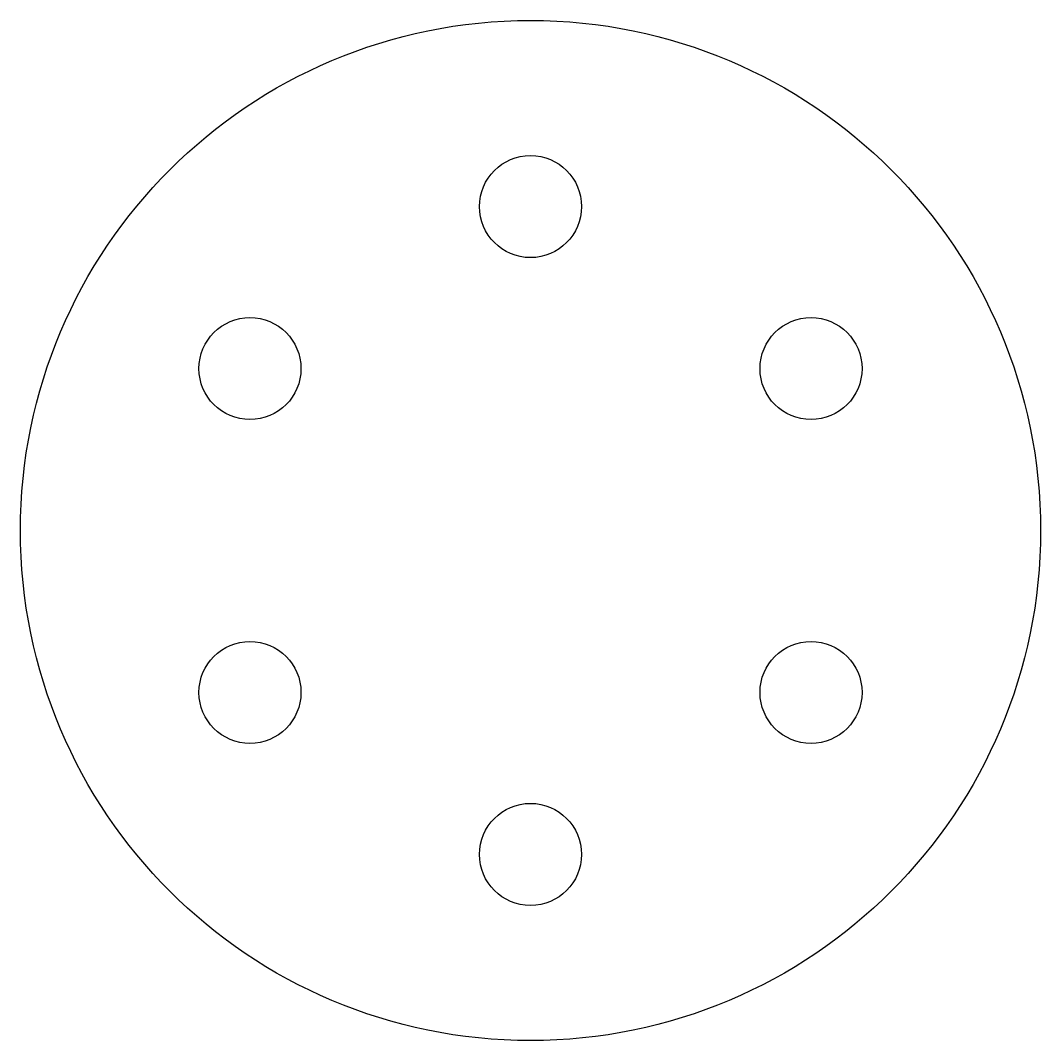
# Model space of a CAD drawing. Header units: millimetres. Extents: x -15 to 15, y -15 to 15.
import ezdxf

# ---------------------------------------------------------------- set-up
doc = ezdxf.new("R2010")
doc.units = ezdxf.units.MM

msp = doc.modelspace()

# ---------------------------------------------------------------- linework, layer by layer
for centre, radius in [((0, 0), 15), ((0, 9.525), 1.5), ((-8.249, 4.762), 1.5), ((8.249, 4.762), 1.5), ((-8.249, -4.763), 1.5), ((8.249, -4.763), 1.5), ((0, -9.525), 1.5)]:
    msp.add_circle(centre, radius)

doc.saveas('drawing.dxf')
